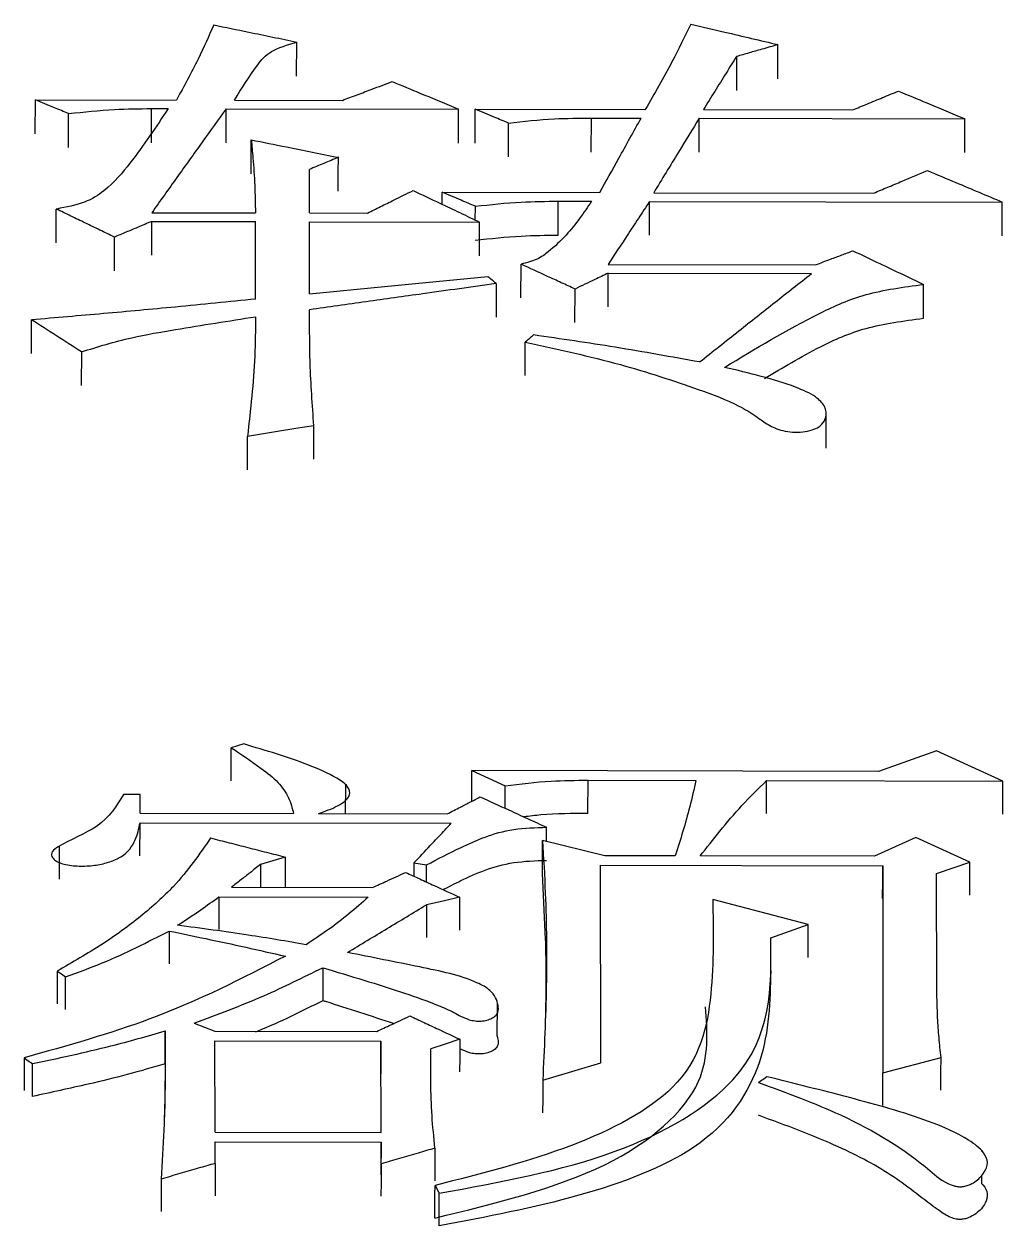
# Model space of a CAD drawing. Header units: millimetres. Extents: x 2384 to 4064, y 886 to 2074.
# Drawn here: x 2770.755 to 2773.308, y 1870.757 to 1873.891 of the extents above; entities that cross this region are included whole.
import ezdxf

# ---------------------------------------------------------------- set-up
doc = ezdxf.new("R2010")
doc.units = ezdxf.units.MM

msp = doc.modelspace()

# ---------------------------------------------------------------- linework, layer by layer
at = {"color": 7, "linetype": 'Continuous', "lineweight": 25}
for p, q in [((2771.4661, 1873.7557), (2771.4663, 1873.8445)), ((2770.7847, 1873.6054), (2770.785, 1873.6939)), ((2770.785, 1873.6939), (2771.1528, 1873.6933)), ((2771.0876, 1873.5821), (2771.0879, 1873.6709)), ((2771.0879, 1873.6709), (2771.1312, 1873.6709)), ((2771.2824, 1873.5821), (2771.2826, 1873.6706)), ((2771.2826, 1873.6706), (2771.8884, 1873.6695)), ((2771.3042, 1873.693), (2771.5854, 1873.6925)), ((2771.9314, 1873.5809), (2771.9316, 1873.6694)), ((2771.9316, 1873.6694), (2772.3751, 1873.6686)), ((2772.5266, 1873.6683), (2772.916, 1873.6675)), ((2770.8713, 1873.5694), (2770.8716, 1873.6579)), ((2772.2343, 1873.5575), (2772.2345, 1873.6463)), ((2772.2345, 1873.6463), (2772.3644, 1873.6461)), ((2772.5156, 1873.5574), (2772.5158, 1873.6458)), ((2772.5158, 1873.6458), (2773.2081, 1873.6445)), ((2772.018, 1873.5448), (2772.0182, 1873.6333)), ((2771.4993, 1873.3988), (2771.4992, 1873.5123)), ((2771.8453, 1873.4215), (2771.8454, 1873.4527)), ((2771.8454, 1873.4527), (2772.2565, 1873.452)), ((2772.3971, 1873.4517), (2772.9704, 1873.4506)), ((2772.1481, 1873.3409), (2772.1483, 1873.4294)), ((2772.1483, 1873.4294), (2772.2349, 1873.4293)), ((2772.3861, 1873.3409), (2772.3863, 1873.429)), ((2772.3863, 1873.429), (2773.3058, 1873.4273)), ((2770.8392, 1873.321), (2770.8394, 1873.4091)), ((2771.0883, 1873.3995), (2771.3587, 1873.399)), ((2771.4993, 1873.3988), (2771.6508, 1873.3985)), ((2771.9319, 1873.3804), (2771.932, 1873.4162)), ((2771.0883, 1873.3767), (2771.3587, 1873.3762)), ((2771.359, 1873.1744), (2771.3587, 1873.3762)), ((2771.4994, 1873.376), (2771.9429, 1873.3752)), ((2771.4996, 1873.188), (2771.4994, 1873.376)), ((2770.9908, 1873.2478), (2770.991, 1873.3358)), ((2772.0509, 1873.1773), (2772.0511, 1873.2652)), ((2772.2784, 1873.2647), (2772.8192, 1873.2637)), ((2772.2781, 1873.1539), (2772.2784, 1873.2418)), ((2772.2784, 1873.2418), (2772.8084, 1873.2408)), ((2771.9864, 1873.2147), (2771.9861, 1873.1269)), ((2772.1917, 1873.1128), (2772.1919, 1873.2005)), ((2773.1004, 1873.1244), (2773.1006, 1873.2126)), ((2770.7747, 1873.0325), (2770.775, 1873.1201)), ((2770.9047, 1873.0366), (2770.9045, 1872.9491)), ((2772.8463, 1872.7859), (2772.8466, 1872.8738)), ((2771.3376, 1872.729), (2771.3379, 1872.8162)), ((2771.328, 1872.0141), (2771.2956, 1872.0044)), ((2771.2953, 1871.9183), (2771.2956, 1872.0044)), ((2773.1345, 1871.9961), (2772.9831, 1871.9427)), ((2773.3077, 1871.9176), (2773.1345, 1871.9961)), ((2771.9228, 1871.8648), (2771.923, 1871.9446)), ((2771.923, 1871.9446), (2772.0096, 1871.9053)), ((2772.9831, 1871.9427), (2771.923, 1871.9446)), ((2772.2257, 1871.833), (2772.2259, 1871.9196)), ((2772.2259, 1871.9196), (2772.5072, 1871.9191)), ((2772.6908, 1871.8327), (2772.6911, 1871.9187)), ((2772.6911, 1871.9187), (2773.3077, 1871.9176)), ((2771.0577, 1871.8825), (2771.0144, 1871.8826)), ((2771.0578, 1871.8334), (2771.0577, 1871.8825)), ((2771.5937, 1871.8324), (2771.5939, 1871.9079)), ((2772.0094, 1871.8465), (2772.0096, 1871.9053)), ((2771.0578, 1871.8334), (2771.458, 1871.8327)), ((2771.5229, 1871.8326), (2771.8582, 1871.8319)), ((2771.0575, 1871.7229), (2771.0578, 1871.8088)), ((2771.0578, 1871.8088), (2771.8691, 1871.8073)), ((2772.1178, 1871.7599), (2772.1179, 1871.797)), ((2772.2694, 1871.7227), (2772.1071, 1871.7625)), ((2773.0807, 1871.7706), (2772.9725, 1871.7214)), ((2773.2214, 1871.7062), (2773.0807, 1871.7706)), ((2770.8467, 1871.7473), (2770.8465, 1871.6614)), ((2771.3716, 1871.6997), (2771.3714, 1871.6403)), ((2771.7718, 1871.7039), (2771.7717, 1871.6693)), ((2771.7718, 1871.7039), (2771.8043, 1871.6989)), ((2771.8042, 1871.6544), (2771.8043, 1871.6989)), ((2772.2586, 1871.698), (2772.9942, 1871.6967)), ((2772.2592, 1871.1829), (2772.2586, 1871.698)), ((2772.4533, 1871.7224), (2772.2694, 1871.7227)), ((2772.9725, 1871.7214), (2772.5182, 1871.7223)), ((2772.9942, 1871.6967), (2772.9948, 1871.1563)), ((2773.1348, 1871.6766), (2773.2214, 1871.7062)), ((2772.1145, 1871.5056), (2772.1069, 1871.6762)), ((2773.1352, 1871.3727), (2773.1348, 1871.6766)), ((2771.296, 1871.6404), (2771.6637, 1871.6397)), ((2771.2635, 1871.6157), (2771.6529, 1871.6149)), ((2772.7997, 1871.5432), (2772.5508, 1871.6083)), ((2771.8044, 1871.5948), (2771.8042, 1871.5091)), ((2772.7023, 1871.5085), (2772.7997, 1871.5432)), ((2771.1338, 1871.5264), (2771.1336, 1871.4408)), ((2772.7021, 1871.4229), (2772.7023, 1871.5085)), ((2770.8419, 1871.422), (2770.8416, 1871.3365)), ((2770.8633, 1871.3215), (2770.8635, 1871.407)), ((2771.9893, 1871.2525), (2771.9895, 1871.3384)), ((2771.123, 1871.1805), (2771.1233, 1871.2658)), ((2771.2531, 1871.2655), (2771.6749, 1871.2648)), ((2771.2531, 1871.2403), (2771.6858, 1871.2395)), ((2771.2533, 1871.0021), (2771.2531, 1871.2403)), ((2771.6858, 1871.2395), (2771.6855, 1871.1543)), ((2771.686, 1871.0013), (2771.6858, 1871.2395)), ((2770.7555, 1871.1958), (2770.7553, 1871.1102)), ((2772.9948, 1871.1563), (2773.1462, 1871.1964)), ((2770.7769, 1871.095), (2770.7772, 1871.1806)), ((2772.1078, 1871.1376), (2772.2592, 1871.1829)), ((2772.9945, 1871.0711), (2772.9948, 1871.1563)), ((2771.2533, 1871.0021), (2771.686, 1871.0013)), ((2771.2534, 1870.9766), (2771.686, 1870.9758)), ((2771.2534, 1870.9204), (2771.2534, 1870.9766)), ((2771.686, 1870.9758), (2771.6858, 1870.8908)), ((2771.6861, 1870.9196), (2771.686, 1870.9758)), ((2771.8267, 1870.9602), (2771.8264, 1870.8752)), ((2773.2525, 1870.9519), (2773.2525, 1870.9538)), ((2771.2534, 1870.9204), (2771.2532, 1870.8355)), ((2773.2522, 1870.8683), (2773.2523, 1870.8902)), ((2771.8268, 1870.863), (2771.8376, 1870.8425))]:
    msp.add_line(p, q, dxfattribs=at)
at = {"color": 7, "linetype": 'Continuous', "lineweight": 25, "flags": 128}
for points in [[(2772.7208, 1873.749), (2772.7209, 1873.7985), (2772.721, 1873.8377)], [(2772.6129, 1873.8068), (2772.6128, 1873.7569), (2772.6127, 1873.7181)], [(2771.8881, 1873.581), (2771.8883, 1873.6304), (2771.8884, 1873.6695)], [(2773.2079, 1873.5561), (2773.208, 1873.6055), (2773.2081, 1873.6445)], [(2771.3474, 1873.5011), (2771.3475, 1873.5504), (2771.3476, 1873.5895)], [(2771.5746, 1873.4556), (2771.5747, 1873.5049), (2771.5748, 1873.5439)], [(2773.3055, 1873.3392), (2773.3057, 1873.3883), (2773.3058, 1873.4273)], [(2771.0881, 1873.2887), (2771.0882, 1873.3378), (2771.0883, 1873.3767)], [(2771.3585, 1873.2882), (2771.3586, 1873.3373), (2771.3587, 1873.3762)], [(2771.9426, 1873.2871), (2771.9428, 1873.3362), (2771.9429, 1873.3752)], [(2771.4996, 1873.188), (2771.6953, 1873.207), (2771.83, 1873.2201), (2771.9647, 1873.2332)], [(2772.062, 1872.9746), (2772.0621, 1873.0135), (2772.0622, 1873.0378), (2772.0623, 1873.0622)], [(2771.5109, 1872.8441), (2771.4636, 1872.8364), (2771.4162, 1872.8288), (2771.3379, 1872.8162)], [(2771.5106, 1872.7568), (2771.5108, 1872.8054), (2771.5109, 1872.8441)], [(2773.3074, 1871.8315), (2773.3076, 1871.8795), (2773.3077, 1871.9176)], [(2772.1069, 1871.6767), (2772.107, 1871.7245), (2772.1071, 1871.7625)], [(2771.4365, 1871.7194), (2771.4041, 1871.7095), (2771.3716, 1871.6997)], [(2771.4365, 1871.7194), (2771.4364, 1871.671), (2771.4363, 1871.6401)], [(2772.994, 1871.6109), (2772.9941, 1871.6587), (2772.9942, 1871.6967)], [(2773.2211, 1871.6198), (2773.2212, 1871.6682), (2773.2214, 1871.7062)], [(2771.2635, 1871.6157), (2771.2634, 1871.5674), (2771.2633, 1871.53)], [(2771.8909, 1871.6145), (2771.8477, 1871.6046), (2771.8044, 1871.5948)], [(2771.8909, 1871.6145), (2771.8908, 1871.5662), (2771.8907, 1871.5288)], [(2772.7994, 1871.4576), (2772.7995, 1871.5053), (2772.7997, 1871.5432)], [(2770.8419, 1871.422), (2770.8527, 1871.4145), (2770.8635, 1871.407)], [(2771.5342, 1871.4308), (2771.5342, 1871.4056), (2771.5341, 1871.3805), (2771.534, 1871.3448)], [(2771.199, 1871.2858), (2771.226, 1871.2757), (2771.2531, 1871.2655)], [(2771.8913, 1871.2442), (2771.8535, 1871.2317), (2771.8156, 1871.2191)], [(2771.8913, 1871.2442), (2771.8912, 1871.1962), (2771.8911, 1871.1589)], [(2770.7555, 1871.1958), (2770.7664, 1871.1882), (2770.7772, 1871.1806)], [(2773.1459, 1871.1112), (2773.146, 1871.1587), (2773.1462, 1871.1964)], [(2772.1078, 1871.1376), (2772.1076, 1871.0897), (2772.1075, 1871.0525)], [(2772.6702, 1871.1315), (2772.6757, 1871.1354), (2772.6838, 1871.141), (2772.6918, 1871.1467)], [(2771.6861, 1870.9196), (2771.686, 1870.8718), (2771.6859, 1870.8347)], [(2771.1128, 1870.8797), (2771.1127, 1870.832), (2771.1126, 1870.7949)], [(2771.8265, 1870.7782), (2771.8266, 1870.8125), (2771.8267, 1870.8378), (2771.8268, 1870.863)], [(2771.8374, 1870.7577), (2771.8375, 1870.792), (2771.8375, 1870.8172), (2771.8376, 1870.8425)]]:
    msp.add_lwpolyline(points, dxfattribs=at)
at = {"color": 7, "linetype": 'Continuous', "lineweight": 25}
for points, knots in [([(2771.2498, 1873.8893), (2771.2367, 1873.8595), (2771.2157, 1873.8118), (2771.1817, 1873.7466), (2771.1624, 1873.711), (2771.1528, 1873.6933)], [0, 0, 0, 0, 0.455912, 0.727931, 1, 1, 1, 1]), ([(2771.2498, 1873.8893), (2771.2802, 1873.883), (2771.3315, 1873.8724), (2771.4036, 1873.8575), (2771.4454, 1873.8488), (2771.4663, 1873.8445)], [0, 0, 0, 0, 0.421048, 0.710524, 1, 1, 1, 1]), ([(2772.4938, 1873.8915), (2772.4778, 1873.8585), (2772.4519, 1873.8048), (2772.4107, 1873.7306), (2772.387, 1873.6892), (2772.3751, 1873.6686)], [0, 0, 0, 0, 0.443258, 0.721609, 1, 1, 1, 1]), ([(2772.4938, 1873.8915), (2772.5234, 1873.8845), (2772.5761, 1873.872), (2772.6518, 1873.8541), (2772.698, 1873.8432), (2772.721, 1873.8377)], [0, 0, 0, 0, 0.391005, 0.695503, 1, 1, 1, 1]), ([(2771.3042, 1873.693), (2771.3229, 1873.7237), (2771.349, 1873.7665), (2771.3939, 1873.8225), (2771.4419, 1873.8371), (2771.4663, 1873.8445)], [0, 0, 0, 0, 0.554938, 0.774738, 1, 1, 1, 1]), ([(2772.721, 1873.8377), (2772.707, 1873.8337), (2772.6819, 1873.8265), (2772.6459, 1873.8162), (2772.6239, 1873.8099), (2772.6129, 1873.8068)], [0, 0, 0, 0, 0.39045, 0.695225, 1, 1, 1, 1]), ([(2772.6129, 1873.8068), (2772.6038, 1873.7922), (2772.5849, 1873.7619), (2772.5561, 1873.7157), (2772.5364, 1873.6841), (2772.5266, 1873.6683)], [0, 0, 0, 0, 0.316836, 0.658418, 1, 1, 1, 1]), ([(2771.5854, 1873.6925), (2771.5983, 1873.6973), (2771.6239, 1873.707), (2771.6671, 1873.7233), (2771.6976, 1873.7348), (2771.7152, 1873.7415)], [0, 0, 0, 0, 0.296437, 0.592873, 1, 1, 1, 1]), ([(2771.7152, 1873.7415), (2771.7399, 1873.7312), (2771.7811, 1873.7141), (2771.8389, 1873.6901), (2771.8719, 1873.6763), (2771.8884, 1873.6695)], [0, 0, 0, 0, 0.42836, 0.71418, 1, 1, 1, 1]), ([(2772.916, 1873.6675), (2772.9284, 1873.6727), (2772.9543, 1873.6834), (2772.994, 1873.6998), (2773.0213, 1873.711), (2773.0349, 1873.7166)], [0, 0, 0, 0, 0.311538, 0.655769, 1, 1, 1, 1]), ([(2773.0349, 1873.7166), (2773.0596, 1873.7064), (2773.1009, 1873.6892), (2773.1586, 1873.6652), (2773.1916, 1873.6514), (2773.2081, 1873.6445)], [0, 0, 0, 0, 0.42836, 0.71418, 1, 1, 1, 1]), ([(2770.8716, 1873.6579), (2770.8592, 1873.663), (2770.8386, 1873.6716), (2770.8097, 1873.6836), (2770.7932, 1873.6905), (2770.785, 1873.6939)], [0, 0, 0, 0, 0.42836, 0.71418, 1, 1, 1, 1]), ([(2771.1312, 1873.6709), (2771.0993, 1873.6232), (2771.0507, 1873.5506), (2770.9827, 1873.4677), (2770.9169, 1873.4239), (2770.8655, 1873.4141), (2770.8395, 1873.4091)], [0, 0, 0, 0, 0.493619, 0.752072, 0.87418, 1, 1, 1, 1]), ([(2770.8716, 1873.6579), (2770.9113, 1873.6623), (2770.9824, 1873.6701), (2771.0556, 1873.6707), (2771.0879, 1873.6709)], [0, 0, 0, 0, 0.558835, 1, 1, 1, 1]), ([(2771.2826, 1873.6706), (2771.2617, 1873.6416), (2771.2188, 1873.5821), (2771.154, 1873.4918), (2771.1102, 1873.4303), (2771.0883, 1873.3995)], [0, 0, 0, 0, 0.323157, 0.661578, 1, 1, 1, 1]), ([(2772.0182, 1873.6333), (2772.0059, 1873.6384), (2771.9852, 1873.647), (2771.9564, 1873.6591), (2771.9399, 1873.6659), (2771.9316, 1873.6694)], [0, 0, 0, 0, 0.42836, 0.71418, 1, 1, 1, 1]), ([(2772.0182, 1873.6333), (2772.058, 1873.6377), (2772.1291, 1873.6455), (2772.2023, 1873.6461), (2772.2345, 1873.6463)], [0, 0, 0, 0, 0.558835, 1, 1, 1, 1]), ([(2772.2565, 1873.452), (2772.273, 1873.4819), (2772.2993, 1873.5293), (2772.3352, 1873.5939), (2772.3546, 1873.6287), (2772.3644, 1873.6461)], [0, 0, 0, 0, 0.460095, 0.730047, 1, 1, 1, 1]), ([(2772.5158, 1873.6458), (2772.4977, 1873.6164), (2772.4689, 1873.5694), (2772.4293, 1873.5046), (2772.4078, 1873.4693), (2772.3971, 1873.4517)], [0, 0, 0, 0, 0.4571326, 0.728566, 1, 1, 1, 1]), ([(2771.3476, 1873.5895), (2771.3492, 1873.5737), (2771.3531, 1873.5342), (2771.3571, 1873.4708), (2771.3582, 1873.423), (2771.3587, 1873.399)], [0, 0, 0, 0, 0.249757, 0.624822, 1, 1, 1, 1]), ([(2771.3476, 1873.5895), (2771.3782, 1873.5833), (2771.4314, 1873.5727), (2771.5072, 1873.5575), (2771.5523, 1873.5484), (2771.5748, 1873.5439)], [0, 0, 0, 0, 0.404258, 0.702129, 1, 1, 1, 1]), ([(2771.5748, 1873.5439), (2771.5685, 1873.5413), (2771.5559, 1873.536), (2771.537, 1873.5281), (2771.5181, 1873.5202), (2771.5055, 1873.515), (2771.4992, 1873.5123)], [0, 0, 0, 0, 0.2500001, 0.5000002, 0.7500003, 1, 1, 1, 1]), ([(2772.9704, 1873.4506), (2772.9828, 1873.4558), (2773.0075, 1873.4661), (2773.0543, 1873.4857), (2773.0888, 1873.5001), (2773.1109, 1873.5093)], [0, 0, 0, 0, 0.263609, 0.527219, 1, 1, 1, 1]), ([(2773.1109, 1873.5093), (2773.1357, 1873.499), (2773.1805, 1873.4801), (2773.2454, 1873.4527), (2773.2857, 1873.4358), (2773.3058, 1873.4273)], [0, 0, 0, 0, 0.380765, 0.690382, 1, 1, 1, 1]), ([(2771.6508, 1873.3985), (2771.6621, 1873.4041), (2771.6849, 1873.4154), (2771.7245, 1873.4351), (2771.7528, 1873.4491), (2771.7697, 1873.4574)], [0, 0, 0, 0, 0.286959, 0.573918, 1, 1, 1, 1]), ([(2771.7697, 1873.4574), (2771.793, 1873.4463), (2771.8336, 1873.4271), (2771.8913, 1873.3997), (2771.9257, 1873.3833), (2771.9429, 1873.3752)], [0, 0, 0, 0, 0.404831, 0.702416, 1, 1, 1, 1]), ([(2771.932, 1873.4162), (2771.9196, 1873.4214), (2771.899, 1873.4301), (2771.8702, 1873.4423), (2771.8537, 1873.4493), (2771.8454, 1873.4527)], [0, 0, 0, 0, 0.42836, 0.71418, 1, 1, 1, 1]), ([(2771.932, 1873.4162), (2771.9717, 1873.4206), (2772.0429, 1873.4286), (2772.116, 1873.4292), (2772.1483, 1873.4294)], [0, 0, 0, 0, 0.558835, 1, 1, 1, 1]), ([(2772.2349, 1873.4293), (2772.2147, 1873.3995), (2772.1839, 1873.3541), (2772.1321, 1873.3047), (2772.0955, 1873.2769), (2772.066, 1873.2691), (2772.0512, 1873.2652)], [0, 0, 0, 0, 0.494008, 0.754052, 0.875824, 1, 1, 1, 1]), ([(2772.3863, 1873.429), (2772.3765, 1873.4142), (2772.357, 1873.3846), (2772.321, 1873.3299), (2772.2948, 1873.2899), (2772.2784, 1873.2647)], [0, 0, 0, 0, 0.2712191, 0.5424383, 1, 1, 1, 1]), ([(2770.991, 1873.3358), (2770.9784, 1873.3419), (2770.9531, 1873.3542), (2770.9152, 1873.3725), (2770.8773, 1873.3908), (2770.8521, 1873.403), (2770.8394, 1873.4091)], [0, 0, 0, 0, 0.25, 0.5, 0.75, 1, 1, 1, 1]), ([(2771.0883, 1873.3767), (2771.076, 1873.3716), (2771.0536, 1873.3621), (2771.0211, 1873.3485), (2771.001, 1873.34), (2770.991, 1873.3358)], [0, 0, 0, 0, 0.380769, 0.6903845, 1, 1, 1, 1]), ([(2771.9318, 1873.3277), (2771.9715, 1873.3321), (2772.0426, 1873.3401), (2772.1158, 1873.3406), (2772.1481, 1873.3409)], [0, 0, 0, 0, 0.558823, 1, 1, 1, 1]), ([(2772.8192, 1873.2637), (2772.8322, 1873.2686), (2772.8549, 1873.2771), (2772.8873, 1873.2893), (2772.9068, 1873.2966), (2772.9165, 1873.3002)], [0, 0, 0, 0, 0.400148, 0.700074, 1, 1, 1, 1]), ([(2772.9165, 1873.3002), (2772.94, 1873.2891), (2772.9824, 1873.2689), (2773.0437, 1873.2397), (2773.0816, 1873.2217), (2773.1006, 1873.2126)], [0, 0, 0, 0, 0.382246, 0.691123, 1, 1, 1, 1]), ([(2772.1919, 1873.2005), (2772.18, 1873.206), (2772.1561, 1873.217), (2772.1092, 1873.2386), (2772.0742, 1873.2546), (2772.0512, 1873.2652)], [0, 0, 0, 0, 0.254567, 0.509134, 1, 1, 1, 1]), ([(2772.2784, 1873.2418), (2772.2667, 1873.2362), (2772.2465, 1873.2266), (2772.2176, 1873.2128), (2772.2005, 1873.2046), (2772.1919, 1873.2005)], [0, 0, 0, 0, 0.404836, 0.702418, 1, 1, 1, 1]), ([(2772.5167, 1873.0103), (2772.5508, 1873.0373), (2772.6165, 1873.0895), (2772.7137, 1873.1663), (2772.7769, 1873.216), (2772.8084, 1873.2408)], [0, 0, 0, 0, 0.350841, 0.67542, 1, 1, 1, 1]), ([(2771.9864, 1873.2147), (2771.9225, 1873.2058), (2771.8095, 1873.19), (2771.6473, 1873.1672), (2771.5489, 1873.1534), (2771.4997, 1873.1465)], [0, 0, 0, 0, 0.393352, 0.696676, 1, 1, 1, 1]), ([(2772.5816, 1872.9962), (2772.6616, 1873.0447), (2772.7735, 1873.1124), (2772.9457, 1873.1916), (2773.0485, 1873.2056), (2773.1005, 1873.2126)], [0, 0, 0, 0, 0.553442, 0.773992, 1, 1, 1, 1]), ([(2771.359, 1873.1744), (2771.2893, 1873.1674), (2771.1575, 1873.154), (2770.9627, 1873.1361), (2770.8375, 1873.1255), (2770.775, 1873.1201)], [0, 0, 0, 0, 0.359205, 0.679574, 1, 1, 1, 1]), ([(2771.5109, 1872.8441), (2771.507, 1872.8983), (2771.5013, 1872.9761), (2771.4999, 1873.0767), (2771.4998, 1873.1232), (2771.4997, 1873.1465)], [0, 0, 0, 0, 0.535662, 0.767824, 1, 1, 1, 1]), ([(2770.9047, 1873.0366), (2770.8831, 1873.0505), (2770.8398, 1873.0784), (2770.7966, 1873.1062), (2770.775, 1873.1201)], [0, 0, 0, 0, 0.499635, 1, 1, 1, 1]), ([(2770.9047, 1873.0366), (2770.9475, 1873.0499), (2771.0246, 1873.0739), (2771.1812, 1873.1001), (2771.2895, 1873.1173), (2771.3591, 1873.1283)], [0, 0, 0, 0, 0.308167, 0.555958, 1, 1, 1, 1]), ([(2771.3591, 1873.1283), (2771.3587, 1873.0941), (2771.3578, 1873.0253), (2771.3497, 1872.9212), (2771.3418, 1872.8512), (2771.3379, 1872.8162)], [0, 0, 0, 0, 0.33056, 0.66522, 1, 1, 1, 1]), ([(2772.6857, 1872.9672), (2772.7327, 1872.9954), (2772.8119, 1873.0428), (2772.9457, 1873.1033), (2773.0483, 1873.1173), (2773.1003, 1873.1244)], [0, 0, 0, 0, 0.419946, 0.706372, 1, 1, 1, 1]), ([(2772.5167, 1873.0103), (2772.4802, 1873.0168), (2772.4071, 1873.0299), (2772.2637, 1873.0546), (2772.1551, 1873.0703), (2772.0839, 1873.0807)], [0, 0, 0, 0, 0.255842, 0.511695, 1, 1, 1, 1]), ([(2772.0623, 1873.0622), (2772.1463, 1873.0437), (2772.3044, 1873.009), (2772.4859, 1872.9494), (2772.6066, 1872.9048), (2772.6597, 1872.8718), (2772.6906, 1872.849), (2772.72, 1872.8337), (2772.7525, 1872.8274), (2772.7794, 1872.8269), (2772.8047, 1872.8306), (2772.8244, 1872.8381), (2772.8393, 1872.8503), (2772.8485, 1872.8693), (2772.8459, 1872.8945), (2772.8189, 1872.9226), (2772.733, 1872.9607), (2772.646, 1872.9811), (2772.5816, 1872.9962)], [0, 0, 0, 0, 0.197624, 0.371587, 0.471214, 0.521411, 0.55697, 0.592898, 0.611665, 0.630429, 0.649381, 0.66719, 0.6831, 0.711932, 0.753291, 0.793802, 0.847178, 1, 1, 1, 1]), ([(2771.5229, 1871.8326), (2771.5402, 1871.8387), (2771.5742, 1871.8508), (2771.6088, 1871.8765), (2771.6017, 1871.9048), (2771.5611, 1871.9323), (2771.4723, 1871.9714), (2771.3854, 1871.9971), (2771.328, 1872.0141)], [0, 0, 0, 0, 0.121651, 0.238643, 0.329835, 0.425878, 0.621221, 1, 1, 1, 1]), ([(2771.2956, 1872.0044), (2771.3221, 1871.9867), (2771.3656, 1871.9576), (2771.4202, 1871.9149), (2771.4471, 1871.8744), (2771.4544, 1871.8466), (2771.458, 1871.8327)], [0, 0, 0, 0, 0.34464, 0.565757, 0.783533, 1, 1, 1, 1]), ([(2772.0096, 1871.9053), (2772.0494, 1871.9101), (2772.1205, 1871.9187), (2772.1937, 1871.9193), (2772.2259, 1871.9196)], [0, 0, 0, 0, 0.5588348, 1, 1, 1, 1]), ([(2772.5072, 1871.9191), (2772.502, 1871.8963), (2772.492, 1871.8521), (2772.4735, 1871.7866), (2772.46, 1871.7438), (2772.4533, 1871.7224)], [0, 0, 0, 0, 0.347753, 0.673826, 1, 1, 1, 1]), ([(2772.5182, 1871.7223), (2772.5353, 1871.7438), (2772.5703, 1871.7879), (2772.6254, 1871.854), (2772.6692, 1871.8971), (2772.6911, 1871.9187)], [0, 0, 0, 0, 0.32194, 0.6606, 1, 1, 1, 1]), ([(2771.0144, 1871.8826), (2770.9967, 1871.8528), (2770.9646, 1871.7989), (2770.8682, 1871.7621), (2770.8268, 1871.7346), (2770.826, 1871.7216), (2770.8343, 1871.7116), (2770.8469, 1871.7042), (2770.8702, 1871.6976), (2770.9038, 1871.6946), (2770.9439, 1871.6974), (2770.9796, 1871.706), (2771.0229, 1871.7254), (2771.0481, 1871.7627), (2771.0546, 1871.7935), (2771.0578, 1871.8088)], [0, 0, 0, 0, 0.230957, 0.41792, 0.453924, 0.487897, 0.511171, 0.535166, 0.56028, 0.61217, 0.662892, 0.713404, 0.762519, 0.88154, 1, 1, 1, 1]), ([(2771.8582, 1871.8319), (2771.8699, 1871.8379), (2771.8902, 1871.8482), (2771.919, 1871.8629), (2771.9362, 1871.8716), (2771.9447, 1871.876)], [0, 0, 0, 0, 0.4048358, 0.7024179, 1, 1, 1, 1]), ([(2771.9447, 1871.876), (2771.9695, 1871.8647), (2772.0107, 1871.846), (2772.0684, 1871.8196), (2772.1014, 1871.8045), (2772.1179, 1871.797)], [0, 0, 0, 0, 0.42835, 0.714175, 1, 1, 1, 1]), ([(2772.2257, 1871.833), (2772.1845, 1871.8327), (2772.1281, 1871.8324), (2772.0734, 1871.8259), (2772.0586, 1871.8241)], [0, 0, 0, 0, 0.729054, 1, 1, 1, 1]), ([(2771.7718, 1871.7039), (2771.7861, 1871.7191), (2771.8094, 1871.7439), (2771.8418, 1871.7784), (2771.86, 1871.7977), (2771.8691, 1871.8073)], [0, 0, 0, 0, 0.439566, 0.719783, 1, 1, 1, 1]), ([(2771.8043, 1871.6989), (2771.8342, 1871.7141), (2771.8835, 1871.7393), (2771.9554, 1871.7729), (2772.0312, 1871.7944), (2772.0888, 1871.7961), (2772.1179, 1871.797)], [0, 0, 0, 0, 0.334385, 0.5522024, 0.7732715, 1, 1, 1, 1]), ([(2771.2417, 1871.7691), (2771.2123, 1871.7264), (2771.1636, 1871.6558), (2771.0615, 1871.5641), (2770.9605, 1871.4899), (2770.8815, 1871.4447), (2770.8418, 1871.422)], [0, 0, 0, 0, 0.335399, 0.554927, 0.776461, 1, 1, 1, 1]), ([(2771.2417, 1871.7691), (2771.258, 1871.7649), (2771.2904, 1871.7567), (2771.3391, 1871.7442), (2771.3878, 1871.7318), (2771.4203, 1871.7235), (2771.4365, 1871.7194)], [0, 0, 0, 0, 0.25, 0.5, 0.75, 1, 1, 1, 1]), ([(2772.1071, 1871.7625), (2772.1098, 1871.7167), (2772.117, 1871.5909), (2772.1193, 1871.3831), (2772.1116, 1871.2195), (2772.1078, 1871.1376)], [0, 0, 0, 0, 0.22247, 0.611088, 1, 1, 1, 1]), ([(2771.3716, 1871.6997), (2771.3626, 1871.6926), (2771.3455, 1871.6792), (2771.3203, 1871.6595), (2771.3041, 1871.6468), (2771.296, 1871.6404)], [0, 0, 0, 0, 0.357705, 0.678852, 1, 1, 1, 1]), ([(2771.8476, 1871.6344), (2771.8631, 1871.6423), (2771.8982, 1871.66), (2771.9553, 1871.6865), (2772.031, 1871.708), (2772.0885, 1871.7097), (2772.1177, 1871.7106)], [0, 0, 0, 0, 0.206355, 0.465998, 0.729591, 1, 1, 1, 1]), ([(2771.6637, 1871.6397), (2771.6761, 1871.6454), (2771.6967, 1871.6548), (2771.7255, 1871.6679), (2771.742, 1871.6754), (2771.7502, 1871.6792)], [0, 0, 0, 0, 0.428365, 0.714182, 1, 1, 1, 1]), ([(2771.7502, 1871.6792), (2771.7626, 1871.6735), (2771.7873, 1871.6622), (2771.8342, 1871.6406), (2771.8688, 1871.6247), (2771.8909, 1871.6145)], [0, 0, 0, 0, 0.263606, 0.527213, 1, 1, 1, 1]), ([(2771.1554, 1871.5413), (2771.1657, 1871.548), (2771.1862, 1871.5614), (2771.2225, 1871.5861), (2771.2478, 1871.6043), (2771.2635, 1871.6157)], [0, 0, 0, 0, 0.275387, 0.550784, 1, 1, 1, 1]), ([(2771.6529, 1871.6149), (2771.6363, 1871.6001), (2771.6038, 1871.5712), (2771.5496, 1871.5297), (2771.5104, 1871.5038), (2771.4908, 1871.4908)], [0, 0, 0, 0, 0.343045, 0.670986, 1, 1, 1, 1]), ([(2772.5508, 1871.6083), (2772.5524, 1871.5269), (2772.5558, 1871.3643), (2772.5041, 1871.1215), (2772.1889, 1870.955), (2771.9491, 1870.8941), (2771.8268, 1870.863)], [0, 0, 0, 0, 0.2736561, 0.5467644, 0.7688728, 1, 1, 1, 1]), ([(2771.599, 1871.4706), (2771.6332, 1871.4914), (2771.7017, 1871.5328), (2771.7702, 1871.5741), (2771.8044, 1871.5948)], [0, 0, 0, 0, 0.5, 1, 1, 1, 1]), ([(2771.4908, 1871.4908), (2771.4407, 1871.4994), (2771.3301, 1871.5183), (2771.2172, 1871.5332), (2771.1554, 1871.5413)], [0, 0, 0, 0, 0.453228, 1, 1, 1, 1]), ([(2770.8635, 1871.407), (2770.8959, 1871.4187), (2770.9608, 1871.4422), (2771.0492, 1871.4834), (2771.1056, 1871.512), (2771.1338, 1871.5264)], [0, 0, 0, 0, 0.332402, 0.665753, 1, 1, 1, 1]), ([(2771.1338, 1871.5264), (2771.1658, 1871.5198), (2771.2326, 1871.5061), (2771.3336, 1871.4843), (2771.4024, 1871.4687), (2771.4367, 1871.4609)], [0, 0, 0, 0, 0.314066, 0.657008, 1, 1, 1, 1]), ([(2771.8376, 1870.8425), (2771.9969, 1870.8717), (2772.3073, 1870.9286), (2772.707, 1871.1666), (2772.7041, 1871.3797), (2772.7023, 1871.5085)], [0, 0, 0, 0, 0.294377, 0.573566, 1, 1, 1, 1]), ([(2772.1144, 1871.5076), (2772.1152, 1871.4728), (2772.1168, 1871.4021), (2772.1152, 1871.3298), (2772.1144, 1871.293)], [0, 0, 0, 0, 0.491016, 1, 1, 1, 1]), ([(2771.4367, 1871.4609), (2771.3239, 1871.4029), (2771.1208, 1871.2983), (2770.8679, 1871.2274), (2770.7555, 1871.1958)], [0, 0, 0, 0, 0.555355, 1, 1, 1, 1]), ([(2771.5342, 1871.4308), (2771.6057, 1871.4093), (2771.7083, 1871.3784), (2771.8222, 1871.3388), (2771.877, 1871.3147), (2771.904, 1871.2977), (2771.9309, 1871.2916), (2771.9471, 1871.2913), (2771.9625, 1871.2938), (2771.976, 1871.2987), (2771.9862, 1871.3059), (2771.9929, 1871.3173), (2771.991, 1871.3399), (2771.9794, 1871.3688), (2771.9103, 1871.4077), (2771.7759, 1871.4349), (2771.6614, 1871.458), (2771.599, 1871.4706)], [0, 0, 0, 0, 0.226054, 0.324191, 0.373517, 0.422728, 0.437382, 0.45212, 0.465934, 0.480744, 0.496509, 0.51232, 0.543408, 0.615852, 0.662695, 0.816381, 1, 1, 1, 1]), ([(2771.199, 1871.2858), (2771.2297, 1871.2974), (2771.2912, 1871.3206), (2771.4061, 1871.3673), (2771.4838, 1871.4058), (2771.5342, 1871.4308)], [0, 0, 0, 0, 0.260614, 0.521277, 1, 1, 1, 1]), ([(2772.7021, 1871.4224), (2772.7005, 1871.3437), (2772.6972, 1871.1858), (2772.553, 1870.9594), (2772.2048, 1870.8273), (2771.9611, 1870.7809), (2771.8374, 1870.7573)], [0, 0, 0, 0, 0.271412, 0.543735, 0.768302, 1, 1, 1, 1]), ([(2773.1462, 1871.1964), (2773.1443, 1871.2138), (2773.1406, 1871.2485), (2773.1365, 1871.3072), (2773.1357, 1871.3486), (2773.1352, 1871.3727)], [0, 0, 0, 0, 0.294544, 0.589102, 1, 1, 1, 1]), ([(2771.5339, 1871.3448), (2771.479, 1871.317), (2771.4223, 1871.2882), (2771.3595, 1871.2631), (2771.3575, 1871.2623)], [0, 0, 0, 0, 0.968576, 1, 1, 1, 1]), ([(2771.7188, 1871.2851), (2771.6603, 1871.3044), (2771.5991, 1871.3246), (2771.5368, 1871.344), (2771.534, 1871.3448)], [0, 0, 0, 0, 0.954488, 1, 1, 1, 1]), ([(2771.8265, 1870.7778), (2771.9848, 1870.8166), (2772.2919, 1870.8919), (2772.5482, 1871.1144), (2772.5371, 1871.2634), (2772.5323, 1871.3287)], [0, 0, 0, 0, 0.373956, 0.725557, 1, 1, 1, 1]), ([(2771.6749, 1871.2648), (2771.6873, 1871.2705), (2771.7079, 1871.2801), (2771.7367, 1871.2934), (2771.7532, 1871.3011), (2771.7614, 1871.3049)], [0, 0, 0, 0, 0.4283645, 0.7141818, 1, 1, 1, 1]), ([(2771.7614, 1871.3049), (2771.7738, 1871.2991), (2771.7985, 1871.2876), (2771.8418, 1871.2673), (2771.8727, 1871.2529), (2771.8913, 1871.2442)], [0, 0, 0, 0, 0.285573, 0.571147, 1, 1, 1, 1]), ([(2770.7772, 1871.1806), (2770.8116, 1871.1879), (2770.8803, 1871.2026), (2770.9972, 1871.2296), (2771.0765, 1871.2524), (2771.1233, 1871.2658)], [0, 0, 0, 0, 0.290709, 0.581454, 1, 1, 1, 1]), ([(2771.1233, 1871.2658), (2771.1234, 1871.2221), (2771.1238, 1871.1363), (2771.1205, 1871.0076), (2771.1154, 1870.9223), (2771.1128, 1870.8797)], [0, 0, 0, 0, 0.341807, 0.670864, 1, 1, 1, 1]), ([(2771.9887, 1871.252), (2771.9902, 1871.247), (2771.993, 1871.2381), (2771.9903, 1871.2258), (2771.9818, 1871.2164), (2771.9688, 1871.2099), (2771.9526, 1871.206), (2771.9357, 1871.2054), (2771.9169, 1871.2084), (2771.9033, 1871.2142), (2771.8941, 1871.2183), (2771.8912, 1871.2195)], [0, 0, 0, 0, 0.166626, 0.301495, 0.404106, 0.50693, 0.606836, 0.70309, 0.791599, 0.936021, 1, 1, 1, 1]), ([(2771.8267, 1870.9602), (2771.8238, 1870.9885), (2771.8179, 1871.0459), (2771.8155, 1871.1322), (2771.8156, 1871.1901), (2771.8156, 1871.2191)], [0, 0, 0, 0, 0.326156, 0.663016, 1, 1, 1, 1]), ([(2771.123, 1871.1801), (2771.0904, 1871.1705), (2771.0251, 1871.1513), (2770.9089, 1871.1236), (2770.8256, 1871.1055), (2770.7769, 1871.095)], [0, 0, 0, 0, 0.29378, 0.587582, 1, 1, 1, 1]), ([(2771.1231, 1871.1807), (2771.1231, 1871.1772), (2771.123, 1871.1657), (2771.1227, 1871.1001), (2771.1213, 1871.0539), (2771.1204, 1871.0234)], [0, 0, 0, 0, 0.132645, 0.427852, 1, 1, 1, 1]), ([(2772.6702, 1871.1315), (2772.7436, 1871.1045), (2772.9161, 1871.0411), (2773.0716, 1870.9449), (2773.1508, 1870.8716), (2773.1835, 1870.8607), (2773.1949, 1870.8593), (2773.2063, 1870.8601), (2773.2206, 1870.8643), (2773.2406, 1870.8755), (2773.2599, 1870.8954), (2773.2708, 1870.9221), (2773.2571, 1870.953), (2773.2075, 1870.9918), (2773.0903, 1871.0426), (2772.9075, 1871.0928), (2772.7639, 1871.1287), (2772.6918, 1871.1466)], [0, 0, 0, 0, 0.163724, 0.385243, 0.440265, 0.448911, 0.455118, 0.461359, 0.469623, 0.484502, 0.514449, 0.547101, 0.577937, 0.622931, 0.708315, 0.853647, 1, 1, 1, 1]), ([(2773.2515, 1870.8677), (2773.2528, 1870.8666), (2773.2621, 1870.8587), (2773.2688, 1870.8409), (2773.2631, 1870.8145), (2773.2442, 1870.7929), (2773.2222, 1870.7798), (2773.2073, 1870.7752), (2773.1959, 1870.774), (2773.1834, 1870.7754), (2773.1629, 1870.7822), (2773.1079, 1870.8199), (2773.0282, 1870.8881), (2772.8689, 1870.9728), (2772.7412, 1871.0198), (2772.67, 1871.0459)], [0, 0, 0, 0, 0.0077874, 0.0559924, 0.1043522, 0.1659871, 0.1951898, 0.2074682, 0.2198787, 0.2304798, 0.246825, 0.2944673, 0.5104669, 0.7271522, 1, 1, 1, 1]), ([(2771.8267, 1870.9602), (2771.8121, 1870.956), (2771.7814, 1870.9471), (2771.7346, 1870.9336), (2771.7022, 1870.9243), (2771.6861, 1870.9196)], [0, 0, 0, 0, 0.310621, 0.65531, 1, 1, 1, 1]), ([(2771.2534, 1870.9204), (2771.2388, 1870.9162), (2771.2081, 1870.9073), (2771.1613, 1870.8938), (2771.129, 1870.8844), (2771.1128, 1870.8797)], [0, 0, 0, 0, 0.310621, 0.65531, 1, 1, 1, 1])]:
    msp.add_open_spline(points, degree=3, knots=knots, dxfattribs=at)
for points in [[(2771.9864, 1873.2147), (2771.9827, 1873.2178), (2771.9755, 1873.2239), (2771.9683, 1873.2301), (2771.9647, 1873.2332)], [(2772.0839, 1873.0807), (2772.0803, 1873.0776), (2772.0731, 1873.0714), (2772.0659, 1873.0653), (2772.0623, 1873.0622)]]:
    msp.add_open_spline(points, degree=3, dxfattribs=at)

doc.saveas('drawing.dxf')
